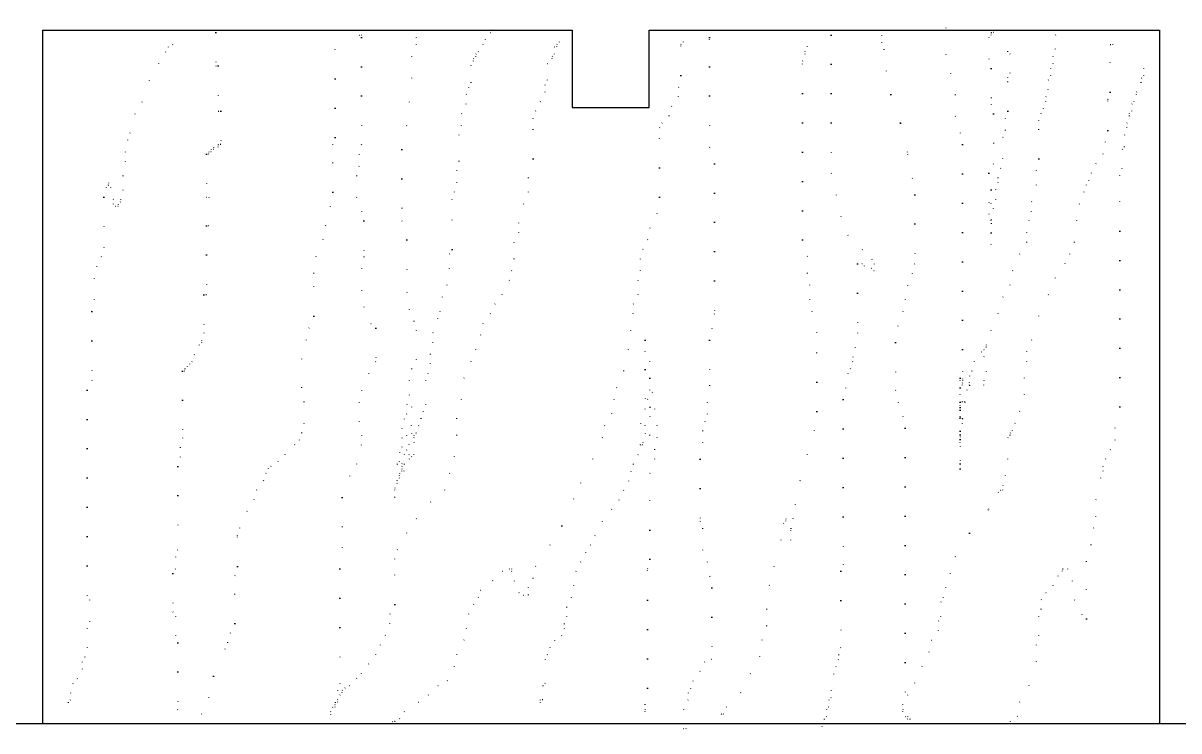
# Model space of a CAD drawing. Extents: x 425 to 4634, y 4027 to 7710.
# Drawn here: x 2586 to 2886, y 5732.3 to 5916.1 of the extents above; entities that cross this region are included whole.
import ezdxf

# ---------------------------------------------------------------- set-up
doc = ezdxf.new("R2010")
doc.units = 0
doc.header["$LTSCALE"] = 10
doc.header["$MEASUREMENT"] = 0
doc.linetypes.add('DOT2', pattern=[0.125, 0, -0.125])
for name, color, linetype in [('4', 4, 'CONTINUOUS'), ('7', 7, 'CONTINUOUS'), ('BH', 3, 'CONTINUOUS')]:
    doc.layers.add(name, color=color, linetype=linetype)

msp = doc.modelspace()

# ---------------------------------------------------------------- linework, layer by layer
at = {"layer": '4'}
msp.add_line((3186.02, 5734.2), (1986.02, 5734.2), dxfattribs=at)
at = {"layer": '7'}
for p, q in [((2591.02, 5914.2), (2728.52, 5914.2)), ((2591.02, 5914.2), (2591.02, 5734.2)), ((2748.52, 5914.2), (2881.02, 5914.2)), ((2881.02, 5914.2), (2881.02, 5734.2))]:
    msp.add_line(p, q, dxfattribs=at)
msp.add_lwpolyline([(2728.52, 5914.2), (2728.52, 5894.2), (2748.52, 5894.2), (2748.52, 5914.2)], dxfattribs=at)
at = {"layer": 'BH', "linetype": 'DOT2', "ltscale": 6}
for p, q in [((2790.21, 5914.22), (2790.21, 5916.07)), ((2636.06, 5913.6), (2636.06, 5904.94)), ((2667.02, 5886.38), (2667.02, 5914.22)), ((2667.02, 5914.22), (2667.63, 5914.22)), ((2667.63, 5914.22), (2667.63, 5914.83)), ((2706.02, 5911.74), (2707.26, 5913.6)), ((2707.26, 5913.6), (2707.87, 5914.22)), ((2707.87, 5914.22), (2708.49, 5914.83)), ((2757.4, 5914.22), (2758.02, 5914.22)), ((2757.4, 5911.12), (2757.4, 5914.22)), ((2758.02, 5914.22), (2758.02, 5914.83)), ((2789.59, 5914.22), (2790.21, 5914.22)), ((2789.59, 5909.89), (2789.59, 5914.22)), ((2825.5, 5914.83), (2825.5, 5908.03)), ((2837.26, 5913.6), (2837.26, 5912.98)), ((2837.88, 5913.6), (2837.26, 5913.6)), ((2837.26, 5913.6), (2837.88, 5913.6)), ((2837.88, 5913.6), (2837.26, 5913.6)), ((2853.98, 5912.98), (2854.6, 5913.6)), ((2624.92, 5910.5), (2623.68, 5909.89)), ((2673.21, 5912.98), (2673.83, 5912.36)), ((2673.83, 5912.98), (2673.21, 5912.98)), ((2673.21, 5912.98), (2673.83, 5912.98)), ((2673.83, 5912.36), (2673.83, 5884.52)), ((2688.06, 5910.5), (2686.83, 5907.41)), ((2688.06, 5912.36), (2688.06, 5910.5)), ((2704.16, 5908.65), (2705.4, 5910.5)), ((2705.4, 5910.5), (2706.02, 5911.74)), ((2724.59, 5910.5), (2725.21, 5911.12)), ((2724.59, 5909.89), (2724.59, 5910.5)), ((2725.21, 5911.12), (2725.83, 5911.74)), ((2756.78, 5910.5), (2757.4, 5911.12)), ((2756.78, 5902.46), (2756.78, 5910.5)), ((2764.21, 5912.36), (2764.21, 5883.9)), ((2764.21, 5911.74), (2764.21, 5912.36)), ((2764.21, 5912.36), (2764.21, 5911.74)), ((2795.79, 5912.98), (2795.79, 5877.1)), ((2808.79, 5912.98), (2808.79, 5911.12)), ((2808.79, 5911.12), (2809.41, 5909.27)), ((2837.26, 5912.98), (2836.65, 5912.36)), ((2836.65, 5912.36), (2836.65, 5906.79)), ((2841.6, 5908.65), (2841.6, 5912.36)), ((2853.98, 5909.27), (2853.98, 5912.98)), ((2868.22, 5898.13), (2868.22, 5910.5)), ((2868.22, 5910.5), (2868.84, 5910.5)), ((2868.84, 5910.5), (2868.84, 5912.36)), ((2623.06, 5908.65), (2621.2, 5905.56)), ((2623.68, 5909.89), (2623.06, 5908.65)), ((2686.83, 5907.41), (2686.83, 5901.84)), ((2702.92, 5906.79), (2703.54, 5907.41)), ((2703.54, 5908.03), (2704.16, 5908.65)), ((2703.54, 5907.41), (2703.54, 5908.03)), ((2723.35, 5907.41), (2723.97, 5908.03)), ((2723.35, 5906.79), (2723.35, 5907.41)), ((2723.97, 5909.89), (2724.59, 5909.89)), ((2723.97, 5908.03), (2723.97, 5909.89)), ((2788.36, 5906.17), (2788.98, 5908.03)), ((2788.98, 5908.65), (2789.59, 5909.89)), ((2788.98, 5908.03), (2788.98, 5908.65)), ((2809.41, 5909.27), (2810.02, 5903.7)), ((2825.5, 5908.03), (2826.74, 5903.08)), ((2842.22, 5908.03), (2841.6, 5908.65)), ((2842.22, 5903.08), (2842.22, 5908.03)), ((2853.36, 5907.41), (2853.98, 5909.27)), ((2853.36, 5905.56), (2853.36, 5907.41)), ((2621.2, 5905.56), (2618.73, 5901.23)), ((2636.06, 5904.94), (2636.68, 5904.94)), ((2636.68, 5904.94), (2636.68, 5893.18)), ((2702.3, 5904.94), (2702.92, 5906.17)), ((2702.3, 5900.61), (2702.3, 5904.94)), ((2702.92, 5906.17), (2702.92, 5906.79)), ((2722.11, 5905.56), (2723.35, 5906.79)), ((2722.11, 5901.23), (2722.11, 5905.56)), ((2788.36, 5859.78), (2788.36, 5906.17)), ((2836.65, 5906.79), (2837.26, 5904.32)), ((2837.26, 5904.32), (2837.26, 5895.04)), ((2852.74, 5904.32), (2853.36, 5905.56)), ((2852.74, 5902.46), (2852.74, 5904.32)), ((2876.89, 5904.32), (2877.51, 5906.17)), ((2876.89, 5902.46), (2876.89, 5904.32)), ((2618.73, 5901.23), (2616.87, 5895.66)), ((2686.83, 5901.84), (2686.21, 5895.66)), ((2721.49, 5899.99), (2722.11, 5901.23)), ((2756.16, 5899.37), (2756.78, 5902.46)), ((2810.02, 5903.7), (2811.26, 5897.51)), ((2826.74, 5903.08), (2827.98, 5897.51)), ((2841.6, 5901.84), (2842.22, 5903.08)), ((2841.6, 5893.18), (2841.6, 5901.84)), ((2852.12, 5901.23), (2852.74, 5902.46)), ((2852.12, 5898.75), (2852.12, 5901.23)), ((2876.27, 5901.84), (2876.89, 5902.46)), ((2876.27, 5900.61), (2876.27, 5901.84)), ((2701.06, 5897.51), (2701.68, 5899.37)), ((2701.68, 5899.37), (2702.3, 5900.61)), ((2720.88, 5897.51), (2721.49, 5898.13)), ((2721.49, 5898.13), (2721.49, 5899.99)), ((2756.16, 5896.9), (2756.16, 5899.37)), ((2851.5, 5896.9), (2852.12, 5898.75)), ((2867.6, 5896.28), (2868.22, 5898.13)), ((2875.03, 5898.13), (2876.27, 5900.61)), ((2875.03, 5897.51), (2875.03, 5898.13)), ((2616.87, 5895.66), (2615.01, 5892.56)), ((2686.21, 5895.66), (2685.59, 5889.47)), ((2699.83, 5892.56), (2701.06, 5895.04)), ((2701.06, 5895.04), (2701.06, 5897.51)), ((2719.02, 5893.18), (2720.26, 5895.66)), ((2720.26, 5895.66), (2720.88, 5897.51)), ((2754.31, 5894.42), (2756.16, 5896.9)), ((2811.26, 5897.51), (2813.74, 5890.09)), ((2827.98, 5897.51), (2827.98, 5891.95)), ((2837.26, 5895.04), (2837.88, 5892.56)), ((2850.88, 5893.8), (2851.5, 5895.66)), ((2851.5, 5895.66), (2851.5, 5896.9)), ((2867.6, 5888.23), (2867.6, 5896.28)), ((2873.79, 5895.04), (2874.41, 5895.66)), ((2873.79, 5893.18), (2873.79, 5895.04)), ((2874.41, 5895.66), (2875.03, 5897.51)), ((2615.01, 5892.56), (2613.77, 5887.62)), ((2636.68, 5893.18), (2637.3, 5893.18)), ((2637.3, 5893.18), (2637.3, 5884.52)), ((2699.83, 5889.47), (2699.83, 5892.56)), ((2718.4, 5891.33), (2719.02, 5893.18)), ((2753.69, 5891.95), (2754.31, 5894.42)), ((2837.88, 5892.56), (2837.88, 5879.57)), ((2840.98, 5891.33), (2841.6, 5893.18)), ((2849.65, 5890.71), (2850.27, 5892.56)), ((2850.27, 5892.56), (2850.88, 5893.8)), ((2873.17, 5892.56), (2873.79, 5893.18)), ((2873.17, 5891.95), (2873.17, 5892.56)), ((2685.59, 5889.47), (2684.35, 5883.29)), ((2699.21, 5887), (2699.83, 5889.47)), ((2718.4, 5880.81), (2718.4, 5891.33)), ((2751.21, 5888.85), (2751.83, 5890.09)), ((2751.83, 5890.09), (2753.69, 5891.95)), ((2813.74, 5890.09), (2815.6, 5882.05)), ((2827.98, 5891.95), (2829.22, 5887.62)), ((2840.98, 5888.23), (2840.98, 5891.33)), ((2849.65, 5880.81), (2849.65, 5890.71)), ((2872.55, 5890.09), (2873.17, 5891.95)), ((2872.55, 5888.85), (2872.55, 5890.09)), ((2613.77, 5887.62), (2613.15, 5885.76)), ((2666.4, 5884.52), (2667.02, 5886.38)), ((2699.21, 5880.19), (2699.21, 5887)), ((2751.21, 5870.91), (2751.21, 5888.85)), ((2829.22, 5887.62), (2829.84, 5884.52)), ((2840.36, 5886.38), (2840.98, 5888.23)), ((2840.36, 5880.81), (2840.36, 5886.38)), ((2866.98, 5885.14), (2867.6, 5888.23)), ((2871.93, 5887), (2872.55, 5888.85)), ((2871.93, 5883.9), (2871.93, 5887)), ((2613.15, 5885.76), (2612.54, 5882.67)), ((2635.44, 5883.29), (2634.82, 5883.29)), ((2634.82, 5883.29), (2634.82, 5882.67)), ((2635.44, 5883.9), (2635.44, 5883.29)), ((2636.68, 5883.9), (2635.44, 5883.9)), ((2636.68, 5884.52), (2636.68, 5883.9)), ((2637.3, 5884.52), (2636.68, 5884.52)), ((2666.4, 5872.15), (2666.4, 5884.52)), ((2673.83, 5884.52), (2673.21, 5882.05)), ((2684.35, 5883.29), (2684.35, 5864.73)), ((2764.21, 5883.9), (2765.45, 5879.57)), ((2829.84, 5884.52), (2829.84, 5817.72)), ((2866.36, 5882.05), (2866.98, 5885.14)), ((2871.31, 5883.29), (2871.93, 5883.9)), ((2871.31, 5878.34), (2871.31, 5883.29)), ((2612.54, 5880.19), (2611.92, 5876.48)), ((2612.54, 5882.67), (2612.54, 5880.19)), ((2633.58, 5882.05), (2633.58, 5870.91)), ((2634.2, 5882.05), (2633.58, 5882.05)), ((2634.2, 5882.67), (2634.2, 5882.05)), ((2634.82, 5882.67), (2634.2, 5882.67)), ((2673.21, 5882.05), (2673.21, 5878.96)), ((2698.59, 5877.72), (2699.21, 5880.19)), ((2717.16, 5875.86), (2718.4, 5880.81)), ((2815.6, 5882.05), (2816.83, 5875.86)), ((2839.74, 5878.34), (2840.36, 5880.81)), ((2849.03, 5877.72), (2849.65, 5880.81)), ((2864.5, 5879.57), (2866.36, 5882.05)), ((2673.21, 5878.96), (2672.59, 5876.48)), ((2698.59, 5874.63), (2698.59, 5877.72)), ((2765.45, 5879.57), (2765.45, 5840.6)), ((2795.79, 5877.1), (2797.02, 5871.53)), ((2837.88, 5879.57), (2836.65, 5877.1)), ((2836.65, 5877.1), (2836.65, 5866.58)), ((2839.12, 5875.86), (2839.74, 5878.34)), ((2849.03, 5874.01), (2849.03, 5877.72)), ((2862.65, 5875.24), (2863.27, 5877.1)), ((2863.27, 5877.1), (2864.5, 5879.57)), ((2870.7, 5876.48), (2871.31, 5878.34)), ((2608.2, 5874.01), (2607.58, 5873.39)), ((2608.2, 5874.63), (2608.2, 5874.01)), ((2608.2, 5874.01), (2608.2, 5874.63)), ((2608.82, 5873.39), (2608.2, 5874.01)), ((2611.92, 5876.48), (2611.92, 5872.77)), ((2672.59, 5876.48), (2672.59, 5870.91)), ((2697.97, 5872.15), (2698.59, 5874.63)), ((2717.16, 5872.15), (2717.16, 5875.86)), ((2816.83, 5875.86), (2817.45, 5871.53)), ((2838.5, 5872.77), (2839.12, 5874.63)), ((2839.12, 5874.63), (2839.12, 5875.86)), ((2847.79, 5869.68), (2849.03, 5874.01)), ((2861.41, 5872.15), (2862.03, 5874.01)), ((2862.03, 5874.01), (2862.65, 5875.24)), ((2870.7, 5816.48), (2870.7, 5876.48)), ((2607.58, 5873.39), (2606.96, 5870.91)), ((2609.44, 5870.3), (2608.82, 5873.39)), ((2611.92, 5872.77), (2611.3, 5870.3)), ((2665.78, 5868.44), (2666.4, 5872.15)), ((2697.35, 5870.3), (2697.97, 5872.15)), ((2715.92, 5869.06), (2717.16, 5872.15)), ((2797.02, 5871.53), (2798.26, 5865.97)), ((2817.45, 5871.53), (2817.45, 5853.59)), ((2837.26, 5872.77), (2837.26, 5858.54)), ((2837.26, 5861.64), (2837.26, 5872.77)), ((2838.5, 5870.3), (2838.5, 5872.77)), ((2860.17, 5869.06), (2861.41, 5872.15)), ((2606.96, 5870.91), (2606.96, 5857.92)), ((2609.44, 5869.06), (2609.44, 5870.3)), ((2610.06, 5868.44), (2609.44, 5869.06)), ((2610.68, 5868.44), (2610.06, 5868.44)), ((2611.3, 5869.68), (2610.68, 5869.06)), ((2610.68, 5869.06), (2610.68, 5868.44)), ((2611.3, 5870.3), (2611.3, 5869.68)), ((2633.58, 5870.91), (2634.2, 5870.91)), ((2634.2, 5870.91), (2634.2, 5863.49)), ((2664.54, 5863.49), (2665.78, 5868.44)), ((2672.59, 5870.91), (2673.83, 5867.2)), ((2697.35, 5857.31), (2697.35, 5870.3)), ((2714.68, 5864.11), (2715.92, 5869.06)), ((2750.59, 5866.58), (2751.21, 5870.91)), ((2837.88, 5867.82), (2838.5, 5870.3)), ((2847.79, 5867.2), (2847.79, 5869.68)), ((2859.55, 5864.73), (2860.17, 5869.06)), ((2673.83, 5867.2), (2674.44, 5864.73)), ((2748.73, 5862.87), (2750.59, 5866.58)), ((2798.26, 5865.97), (2800.12, 5861.02)), ((2836.65, 5866.58), (2837.26, 5864.11)), ((2837.26, 5864.73), (2837.88, 5867.82)), ((2847.17, 5864.73), (2847.79, 5867.2)), ((2633.58, 5863.49), (2633.58, 5845.55)), ((2634.2, 5863.49), (2633.58, 5863.49)), ((2663.92, 5859.78), (2664.54, 5863.49)), ((2674.44, 5864.73), (2674.44, 5855.45)), ((2684.35, 5864.73), (2685.59, 5859.78)), ((2714.68, 5861.64), (2714.68, 5864.11)), ((2748.12, 5859.78), (2748.73, 5862.87)), ((2837.26, 5858.54), (2837.26, 5864.73)), ((2837.26, 5864.11), (2837.26, 5861.64)), ((2846.55, 5861.64), (2847.17, 5864.73)), ((2858.93, 5859.16), (2859.55, 5864.73)), ((2662.06, 5855.45), (2663.92, 5859.78)), ((2685.59, 5859.78), (2685.59, 5846.17)), ((2713.45, 5859.16), (2714.68, 5861.64)), ((2713.45, 5854.83), (2713.45, 5859.16)), ((2746.88, 5857.31), (2748.12, 5859.78)), ((2789.59, 5855.45), (2788.36, 5859.78)), ((2800.12, 5861.02), (2803.83, 5857.31)), ((2844.69, 5856.07), (2846.55, 5859.16)), ((2846.55, 5859.16), (2846.55, 5861.64)), ((2857.69, 5856.07), (2858.93, 5859.16)), ((2606.96, 5857.92), (2606.34, 5855.45)), ((2696.73, 5856.07), (2697.35, 5857.31)), ((2696.73, 5852.36), (2696.73, 5856.07)), ((2746.26, 5854.83), (2746.88, 5857.31)), ((2803.83, 5857.31), (2806.31, 5854.83)), ((2842.84, 5851.74), (2844.69, 5856.07)), ((2856.46, 5853.59), (2857.69, 5856.07)), ((2606.34, 5855.45), (2605.11, 5852.98)), ((2661.44, 5851.12), (2662.06, 5855.45)), ((2674.44, 5855.45), (2673.83, 5852.36)), ((2712.83, 5851.74), (2713.45, 5854.83)), ((2746.26, 5851.74), (2746.26, 5854.83)), ((2789.59, 5851.12), (2789.59, 5855.45)), ((2802.6, 5853.59), (2802.6, 5835.65)), ((2803.83, 5853.59), (2802.6, 5853.59)), ((2804.45, 5852.98), (2803.83, 5853.59)), ((2806.31, 5854.83), (2806.93, 5853.59)), ((2806.93, 5853.59), (2806.93, 5851.74)), ((2817.45, 5853.59), (2816.83, 5851.12)), ((2853.98, 5849.88), (2856.46, 5853.59)), ((2605.11, 5852.98), (2604.49, 5849.88)), ((2661.44, 5839.98), (2661.44, 5851.12)), ((2673.83, 5852.36), (2673.83, 5846.79)), ((2696.11, 5848.03), (2696.73, 5852.36)), ((2712.21, 5849.26), (2712.83, 5851.74)), ((2745.64, 5849.26), (2746.26, 5851.74)), ((2790.21, 5848.03), (2789.59, 5851.12)), ((2806.31, 5852.36), (2804.45, 5852.98)), ((2806.93, 5851.74), (2806.31, 5852.36)), ((2816.83, 5851.12), (2815.6, 5848.03)), ((2842.22, 5848.03), (2842.84, 5851.74)), ((2604.49, 5849.88), (2604.49, 5844.31)), ((2694.87, 5844.93), (2696.11, 5848.03)), ((2710.35, 5845.55), (2712.21, 5849.26)), ((2745.64, 5845.55), (2745.64, 5849.26)), ((2790.21, 5844.31), (2790.21, 5848.03)), ((2815.6, 5848.03), (2814.98, 5844.31)), ((2840.36, 5844.93), (2842.22, 5848.03)), ((2852.12, 5845.55), (2853.98, 5849.88)), ((2604.49, 5844.31), (2603.87, 5841.22)), ((2632.97, 5845.55), (2632.97, 5835.65)), ((2633.58, 5845.55), (2632.97, 5845.55)), ((2673.83, 5846.79), (2674.44, 5842.46)), ((2685.59, 5846.17), (2686.21, 5841.84)), ((2694.26, 5841.22), (2694.87, 5844.93)), ((2708.49, 5843.08), (2710.35, 5845.55)), ((2744.4, 5843.08), (2745.64, 5845.55)), ((2790.83, 5841.22), (2790.21, 5844.31)), ((2814.98, 5844.31), (2814.36, 5841.22)), ((2839.12, 5840.6), (2840.36, 5844.93)), ((2849.65, 5839.98), (2852.12, 5845.55)), ((2603.87, 5841.22), (2603.87, 5823.28)), ((2674.44, 5842.46), (2676.3, 5838.13)), ((2686.21, 5841.84), (2687.45, 5838.75)), ((2693.64, 5839.37), (2694.26, 5841.22)), ((2707.26, 5840.6), (2708.49, 5843.08)), ((2744.4, 5840.6), (2744.4, 5843.08)), ((2792.07, 5835.65), (2790.83, 5841.22)), ((2814.36, 5841.22), (2813.12, 5837.51)), ((2660.21, 5836.89), (2661.44, 5839.98)), ((2676.3, 5838.13), (2677.54, 5836.89)), ((2687.45, 5838.75), (2688.06, 5836.27)), ((2692.4, 5835.65), (2693.64, 5839.37)), ((2704.78, 5835.04), (2705.4, 5838.13)), ((2705.4, 5838.13), (2707.26, 5840.6)), ((2743.78, 5836.27), (2744.4, 5840.6)), ((2765.45, 5840.6), (2764.83, 5836.89)), ((2837.26, 5836.27), (2839.12, 5840.6)), ((2847.79, 5833.8), (2849.65, 5839.98)), ((2632.97, 5835.65), (2632.35, 5833.8)), ((2659.59, 5833.8), (2660.21, 5836.89)), ((2677.54, 5836.89), (2677.54, 5828.23)), ((2688.06, 5836.27), (2688.06, 5828.85)), ((2692.4, 5833.18), (2692.4, 5835.65)), ((2703.54, 5831.32), (2704.78, 5835.04)), ((2743.16, 5831.32), (2743.78, 5836.27)), ((2764.83, 5836.89), (2764.21, 5833.8)), ((2792.07, 5815.24), (2792.07, 5835.65)), ((2802.6, 5835.65), (2801.98, 5831.94)), ((2813.12, 5837.51), (2812.5, 5833.18)), ((2836.03, 5831.94), (2837.26, 5836.27)), ((2631.73, 5832.56), (2630.49, 5830.09)), ((2632.35, 5833.18), (2631.73, 5832.56)), ((2632.35, 5833.8), (2632.35, 5833.18)), ((2658.35, 5828.85), (2659.59, 5833.8)), ((2691.78, 5830.09), (2692.4, 5833.18)), ((2747.5, 5833.8), (2747.5, 5811.53)), ((2747.5, 5830.71), (2747.5, 5833.8)), ((2764.21, 5833.8), (2764.21, 5822.05)), ((2812.5, 5833.18), (2812.5, 5820.81)), ((2836.03, 5832.56), (2836.03, 5825.76)), ((2836.03, 5831.94), (2836.03, 5832.56)), ((2846.55, 5830.71), (2847.79, 5833.8)), ((2630.49, 5830.09), (2629.87, 5828.23)), ((2691.78, 5827.61), (2691.78, 5830.09)), ((2702.3, 5828.23), (2703.54, 5831.32)), ((2741.92, 5825.76), (2743.16, 5831.32)), ((2748.73, 5828.23), (2747.5, 5830.71)), ((2801.98, 5831.94), (2801.36, 5829.47)), ((2801.36, 5829.47), (2801.36, 5828.23)), ((2832.93, 5828.23), (2834.79, 5830.71)), ((2834.79, 5830.71), (2835.41, 5831.32)), ((2835.41, 5829.47), (2836.03, 5831.94)), ((2835.41, 5831.32), (2836.03, 5831.94)), ((2835.41, 5822.05), (2835.41, 5829.47)), ((2846.55, 5828.23), (2846.55, 5830.71)), ((2628.63, 5826.99), (2628.01, 5826.38)), ((2628.01, 5826.38), (2628.01, 5825.76)), ((2629.25, 5827.61), (2628.63, 5826.99)), ((2629.87, 5828.23), (2629.25, 5827.61)), ((2658.35, 5821.43), (2658.35, 5828.85)), ((2677.54, 5828.23), (2675.68, 5825.14)), ((2686.83, 5826.38), (2686.21, 5823.28)), ((2688.06, 5828.85), (2686.83, 5826.38)), ((2691.16, 5825.14), (2691.78, 5827.61)), ((2700.45, 5823.9), (2702.3, 5828.23)), ((2748.73, 5823.9), (2748.73, 5828.23)), ((2800.74, 5826.38), (2800.12, 5825.14)), ((2801.36, 5828.23), (2800.74, 5826.38)), ((2832.31, 5825.76), (2832.93, 5828.23)), ((2845.93, 5823.9), (2846.55, 5828.23)), ((2603.87, 5823.28), (2602.63, 5820.81)), ((2627.39, 5825.76), (2627.39, 5808.44)), ((2628.01, 5825.76), (2627.39, 5825.76)), ((2675.68, 5825.14), (2673.83, 5820.81)), ((2686.21, 5823.28), (2686.21, 5819.57)), ((2690.54, 5823.28), (2691.16, 5825.14)), ((2690.54, 5817.1), (2690.54, 5823.28)), ((2699.83, 5818.33), (2700.45, 5823.9)), ((2740.07, 5821.43), (2741.92, 5825.76)), ((2748.73, 5823.9), (2748.73, 5809.06)), ((2748.73, 5820.81), (2748.73, 5823.9)), ((2749.35, 5820.19), (2748.73, 5823.9)), ((2800.12, 5825.14), (2799.5, 5821.43)), ((2829.22, 5823.9), (2829.22, 5807.2)), ((2829.22, 5800.39), (2829.22, 5823.9)), ((2829.84, 5823.28), (2829.22, 5817.72)), ((2829.84, 5825.76), (2829.84, 5823.28)), ((2829.84, 5822.05), (2829.84, 5825.76)), ((2831.69, 5822.05), (2832.31, 5825.76)), ((2831.69, 5824.52), (2831.69, 5822.05)), ((2831.69, 5822.66), (2831.69, 5824.52)), ((2836.03, 5825.76), (2835.41, 5823.28)), ((2835.41, 5823.28), (2835.41, 5822.05)), ((2845.93, 5819.57), (2845.93, 5823.9)), ((2602.63, 5820.81), (2602.63, 5767.61)), ((2658.97, 5817.72), (2658.35, 5821.43)), ((2673.83, 5820.81), (2673.21, 5817.72)), ((2739.45, 5818.33), (2740.07, 5821.43)), ((2748.12, 5818.33), (2748.73, 5820.81)), ((2749.97, 5815.86), (2749.35, 5820.19)), ((2764.21, 5822.05), (2763.59, 5817.72)), ((2799.5, 5821.43), (2798.88, 5818.33)), ((2812.5, 5820.81), (2813.12, 5817.72)), ((2829.84, 5822.66), (2829.22, 5821.43)), ((2829.22, 5819.57), (2829.84, 5822.05)), ((2829.22, 5821.43), (2829.22, 5801.63)), ((2829.84, 5817.72), (2829.84, 5822.66)), ((2829.84, 5817.72), (2831.07, 5820.81)), ((2830.45, 5817.72), (2831.69, 5822.05)), ((2831.69, 5822.05), (2830.45, 5817.72)), ((2831.07, 5820.81), (2831.69, 5822.66)), ((2658.97, 5812.15), (2658.97, 5817.72)), ((2673.21, 5817.72), (2673.21, 5812.77)), ((2686.21, 5819.57), (2685.59, 5817.1)), ((2685.59, 5817.1), (2685.59, 5814.62)), ((2689.92, 5815.24), (2690.54, 5817.1)), ((2698.59, 5813.39), (2699.83, 5818.33)), ((2738.83, 5814.62), (2739.45, 5818.33)), ((2747.5, 5815.86), (2748.12, 5818.33)), ((2763.59, 5817.72), (2763.59, 5814.62)), ((2798.88, 5818.33), (2798.88, 5775.65)), ((2813.12, 5817.72), (2814.36, 5814)), ((2829.22, 5801.63), (2829.22, 5819.57)), ((2829.22, 5813.39), (2829.84, 5817.72)), ((2829.22, 5817.72), (2829.22, 5800.39)), ((2829.84, 5813.39), (2830.45, 5817.72)), ((2830.45, 5817.72), (2829.84, 5813.39)), ((2844.69, 5815.24), (2845.93, 5819.57)), ((2685.59, 5814.62), (2684.97, 5813.39)), ((2686.83, 5816.48), (2686.83, 5809.67)), ((2686.83, 5811.53), (2686.83, 5816.48)), ((2689.3, 5813.39), (2689.92, 5815.24)), ((2736.97, 5811.53), (2738.83, 5814.62)), ((2747.5, 5811.53), (2747.5, 5815.86)), ((2748.73, 5814), (2747.5, 5809.67)), ((2748.73, 5816.48), (2748.73, 5814)), ((2748.73, 5809.06), (2748.73, 5816.48)), ((2750.59, 5811.53), (2749.97, 5815.86)), ((2763.59, 5814.62), (2762.97, 5812.77)), ((2791.45, 5810.29), (2792.07, 5815.24)), ((2814.36, 5814), (2814.98, 5810.91)), ((2843.46, 5812.15), (2844.69, 5815.24)), ((2869.46, 5810.91), (2870.7, 5816.48)), ((2658.35, 5809.67), (2658.97, 5812.15)), ((2673.21, 5812.77), (2673.83, 5809.06)), ((2684.97, 5813.39), (2684.35, 5810.91)), ((2685.59, 5809.06), (2686.83, 5811.53)), ((2688.06, 5809.67), (2688.68, 5811.53)), ((2688.68, 5811.53), (2689.3, 5813.39)), ((2698.59, 5809.06), (2698.59, 5813.39)), ((2736.35, 5808.44), (2736.97, 5811.53)), ((2746.26, 5812.15), (2746.26, 5806.58)), ((2746.26, 5806.58), (2746.26, 5812.15)), ((2750.59, 5808.44), (2750.59, 5811.53)), ((2762.97, 5812.77), (2762.35, 5810.29)), ((2829.22, 5807.2), (2829.22, 5813.39)), ((2829.84, 5812.15), (2829.84, 5813.39)), ((2829.84, 5813.39), (2829.84, 5812.15)), ((2842.84, 5810.29), (2843.46, 5812.15)), ((2627.39, 5808.44), (2626.77, 5805.96)), ((2657.73, 5807.82), (2658.35, 5809.67)), ((2673.83, 5809.06), (2673.83, 5806.58)), ((2684.35, 5808.44), (2683.73, 5804.72)), ((2684.35, 5810.91), (2684.35, 5808.44)), ((2684.35, 5805.96), (2685.59, 5809.06)), ((2686.83, 5809.67), (2685.59, 5805.34)), ((2686.21, 5806.58), (2687.45, 5808.44)), ((2687.45, 5808.44), (2688.06, 5809.67)), ((2687.45, 5809.06), (2687.45, 5807.2)), ((2687.45, 5804.11), (2687.45, 5809.06)), ((2697.97, 5803.49), (2698.59, 5809.06)), ((2733.88, 5802.87), (2736.35, 5808.44)), ((2747.5, 5809.67), (2746.88, 5807.2)), ((2749.97, 5805.34), (2750.59, 5808.44)), ((2762.35, 5810.29), (2762.35, 5807.2)), ((2789.59, 5804.11), (2791.45, 5810.29)), ((2814.98, 5810.91), (2814.98, 5736.06)), ((2841.6, 5808.44), (2842.22, 5809.06)), ((2841.6, 5802.87), (2841.6, 5808.44)), ((2842.22, 5809.67), (2842.84, 5810.29)), ((2842.22, 5809.06), (2842.22, 5809.67)), ((2869.46, 5807.82), (2869.46, 5810.91)), ((2626.77, 5805.96), (2626.77, 5803.49)), ((2654.01, 5804.11), (2656.49, 5806.58)), ((2656.49, 5806.58), (2657.73, 5807.82)), ((2673.83, 5806.58), (2672.59, 5801.63)), ((2683.73, 5802.25), (2684.35, 5805.96)), ((2684.97, 5804.11), (2686.21, 5806.58)), ((2685.59, 5805.34), (2684.97, 5801.63)), ((2687.45, 5807.2), (2686.21, 5804.11)), ((2746.26, 5806.58), (2745.64, 5804.11)), ((2746.88, 5806.58), (2746.26, 5806.58)), ((2746.88, 5807.2), (2746.88, 5806.58)), ((2749.97, 5802.87), (2749.97, 5805.34)), ((2762.35, 5807.2), (2761.74, 5802.87)), ((2866.98, 5802.87), (2868.22, 5805.34)), ((2868.22, 5805.34), (2869.46, 5807.82)), ((2626.77, 5803.49), (2626.16, 5801.01)), ((2650.3, 5801.01), (2652.16, 5802.25)), ((2652.16, 5802.25), (2654.01, 5804.11)), ((2683.73, 5804.72), (2683.11, 5801.63)), ((2683.73, 5797.92), (2683.73, 5802.25)), ((2684.35, 5801.63), (2684.97, 5804.11)), ((2686.21, 5804.11), (2684.35, 5800.39)), ((2684.35, 5801.01), (2686.21, 5802.87)), ((2686.21, 5802.87), (2686.83, 5803.49)), ((2686.83, 5803.49), (2687.45, 5804.11)), ((2696.73, 5799.16), (2697.97, 5803.49)), ((2730.78, 5796.68), (2733.88, 5802.87)), ((2745.64, 5804.11), (2744.4, 5801.63)), ((2748.73, 5799.16), (2749.97, 5802.87)), ((2761.74, 5802.87), (2761.74, 5786.79)), ((2787.74, 5797.3), (2789.59, 5804.11)), ((2840.98, 5798.54), (2841.6, 5802.87)), ((2866.36, 5801.01), (2866.98, 5802.87)), ((2626.16, 5801.01), (2626.16, 5779.36)), ((2648.44, 5797.3), (2649.06, 5799.16)), ((2649.06, 5799.16), (2649.68, 5800.39)), ((2649.68, 5800.39), (2650.3, 5801.01)), ((2672.59, 5801.63), (2670.73, 5798.54)), ((2683.11, 5801.63), (2683.11, 5796.68)), ((2683.73, 5798.54), (2684.35, 5801.01)), ((2684.35, 5800.39), (2683.73, 5799.16)), ((2683.73, 5799.16), (2683.73, 5797.92)), ((2684.35, 5799.78), (2684.35, 5801.63)), ((2684.97, 5799.78), (2684.35, 5799.78)), ((2684.97, 5801.63), (2684.97, 5799.78)), ((2695.49, 5794.83), (2696.73, 5799.16)), ((2743.78, 5799.78), (2743.16, 5797.3)), ((2744.4, 5801.63), (2743.78, 5799.78)), ((2748.73, 5776.89), (2748.73, 5799.16)), ((2865.74, 5797.92), (2866.36, 5799.78)), ((2866.36, 5799.78), (2866.36, 5801.01)), ((2646.59, 5794.83), (2648.44, 5797.3)), ((2670.73, 5798.54), (2668.87, 5792.97)), ((2682.49, 5794.83), (2683.11, 5797.3)), ((2683.11, 5796.68), (2682.49, 5795.45)), ((2683.11, 5797.3), (2683.73, 5798.54)), ((2725.83, 5785.55), (2730.78, 5796.68)), ((2743.16, 5797.3), (2741.92, 5794.83)), ((2786.5, 5791.12), (2787.74, 5797.3)), ((2840.36, 5796.06), (2840.98, 5798.54)), ((2840.36, 5794.83), (2840.36, 5796.06)), ((2864.5, 5792.35), (2865.74, 5797.92)), ((2645.97, 5792.35), (2646.59, 5794.83)), ((2682.49, 5795.45), (2682.49, 5792.97)), ((2682.49, 5792.97), (2682.49, 5794.83)), ((2691.78, 5791.73), (2695.49, 5794.83)), ((2741.92, 5794.83), (2740.69, 5792.35)), ((2836.65, 5789.88), (2839.12, 5794.21)), ((2839.12, 5794.21), (2839.74, 5794.83)), ((2839.74, 5794.83), (2840.36, 5794.83)), ((2644.11, 5789.26), (2645.97, 5792.35)), ((2668.87, 5792.97), (2668.87, 5779.98)), ((2688.06, 5787.4), (2691.78, 5791.73)), ((2740.69, 5792.35), (2738.83, 5789.88)), ((2785.88, 5787.4), (2786.5, 5791.12)), ((2864.5, 5788.02), (2864.5, 5792.35)), ((2642.25, 5784.93), (2644.11, 5789.26)), ((2685.59, 5783.69), (2688.06, 5787.4)), ((2738.83, 5789.88), (2736.35, 5786.79)), ((2784.02, 5787.4), (2785.26, 5784.93)), ((2784.02, 5786.79), (2784.02, 5787.4)), ((2785.26, 5784.31), (2785.88, 5787.4)), ((2831.69, 5783.69), (2836.65, 5789.88)), ((2863.89, 5784.93), (2864.5, 5788.02)), ((2641.63, 5783.07), (2642.25, 5784.93)), ((2722.73, 5780.6), (2725.83, 5785.55)), ((2736.35, 5786.79), (2734.5, 5783.07)), ((2761.74, 5786.79), (2762.35, 5784.93)), ((2762.35, 5784.93), (2762.35, 5779.36)), ((2782.78, 5781.84), (2783.4, 5786.17)), ((2783.4, 5786.17), (2784.02, 5786.79)), ((2785.26, 5784.93), (2785.26, 5781.84)), ((2785.26, 5781.84), (2785.26, 5784.31)), ((2863.27, 5780.6), (2863.89, 5784.93)), ((2641.63, 5775.03), (2641.63, 5783.07)), ((2683.11, 5779.36), (2685.59, 5783.69)), ((2734.5, 5783.07), (2733.26, 5780.6)), ((2780.93, 5775.03), (2782.78, 5781.84)), ((2827.98, 5777.51), (2831.69, 5783.69)), ((2626.16, 5779.36), (2625.54, 5777.51)), ((2668.87, 5779.98), (2668.25, 5774.41)), ((2682.49, 5776.89), (2683.11, 5779.36)), ((2719.02, 5775.03), (2722.73, 5780.6)), ((2732.02, 5778.74), (2730.78, 5776.27)), ((2733.26, 5780.6), (2732.02, 5778.74)), ((2762.35, 5779.36), (2763.59, 5776.27)), ((2862.03, 5776.27), (2863.27, 5780.6)), ((2625.54, 5777.51), (2625.54, 5774.41)), ((2641.01, 5772.56), (2641.63, 5775.03)), ((2682.49, 5765.14), (2682.49, 5776.89)), ((2718.4, 5771.94), (2719.02, 5775.03)), ((2730.78, 5776.27), (2729.54, 5773.8)), ((2748.12, 5774.41), (2748.73, 5776.89)), ((2763.59, 5776.27), (2764.21, 5772.56)), ((2779.69, 5770.08), (2780.93, 5775.03)), ((2798.88, 5775.65), (2798.26, 5773.8)), ((2826.74, 5773.18), (2827.98, 5777.51)), ((2862.03, 5761.42), (2862.03, 5776.27)), ((2625.54, 5774.41), (2624.92, 5773.18)), ((2624.92, 5773.18), (2624.92, 5763.28)), ((2641.01, 5760.19), (2641.01, 5772.56)), ((2668.25, 5774.41), (2668.25, 5744.72)), ((2707.87, 5771.32), (2710.35, 5773.8)), ((2710.35, 5773.8), (2712.21, 5774.41)), ((2712.21, 5774.41), (2712.83, 5774.41)), ((2712.83, 5774.41), (2712.83, 5773.8)), ((2712.83, 5773.8), (2713.45, 5771.32)), ((2729.54, 5773.8), (2728.92, 5770.08)), ((2748.12, 5743.48), (2748.12, 5774.41)), ((2764.21, 5772.56), (2764.83, 5769.47)), ((2798.26, 5773.8), (2798.26, 5754)), ((2825.5, 5769.47), (2826.74, 5773.18)), ((2853.36, 5770.08), (2854.6, 5772.56)), ((2854.6, 5772.56), (2855.84, 5773.8)), ((2855.84, 5774.41), (2857.08, 5774.41)), ((2855.84, 5773.8), (2855.84, 5774.41)), ((2857.08, 5774.41), (2858.31, 5771.32)), ((2704.78, 5768.85), (2707.87, 5771.32)), ((2713.45, 5771.32), (2714.68, 5768.23)), ((2717.16, 5769.47), (2718.4, 5771.94)), ((2717.16, 5767.61), (2717.16, 5769.47)), ((2728.92, 5770.08), (2728.3, 5766.99)), ((2764.83, 5769.47), (2764.83, 5750.91)), ((2779.07, 5763.9), (2779.69, 5770.08)), ((2824.88, 5766.99), (2825.5, 5769.47)), ((2851.5, 5768.23), (2853.36, 5770.08)), ((2858.31, 5771.32), (2858.93, 5766.37)), ((2602.63, 5767.61), (2603.25, 5766.37)), ((2603.25, 5766.37), (2603.25, 5760.81)), ((2702.92, 5765.14), (2704.16, 5766.99)), ((2704.16, 5766.99), (2704.78, 5768.85)), ((2714.68, 5768.23), (2715.92, 5767.61)), ((2715.92, 5767.61), (2717.16, 5767.61)), ((2728.3, 5766.99), (2727.07, 5764.52)), ((2824.26, 5765.75), (2824.88, 5766.99)), ((2850.27, 5766.37), (2851.5, 5768.23)), ((2850.27, 5763.9), (2850.27, 5766.37)), ((2858.93, 5766.37), (2860.79, 5762.66)), ((2624.92, 5763.28), (2625.54, 5762.04)), ((2681.25, 5762.66), (2682.49, 5765.14)), ((2701.68, 5762.66), (2702.92, 5765.14)), ((2727.07, 5764.52), (2727.07, 5762.04)), ((2779.07, 5759.57), (2779.07, 5763.9)), ((2824.26, 5762.04), (2824.26, 5765.75)), ((2849.65, 5762.04), (2850.27, 5763.9)), ((2603.25, 5760.81), (2602.63, 5758.95)), ((2625.54, 5762.04), (2625.54, 5757.09)), ((2639.78, 5757.71), (2641.01, 5760.19)), ((2680.02, 5757.09), (2681.25, 5760.19)), ((2681.25, 5760.19), (2681.25, 5762.66)), ((2701.06, 5758.95), (2701.68, 5762.66)), ((2727.07, 5762.04), (2726.45, 5760.19)), ((2726.45, 5760.19), (2726.45, 5758.95)), ((2823.64, 5760.81), (2824.26, 5762.04)), ((2823.64, 5758.33), (2823.64, 5760.81)), ((2849.65, 5757.09), (2849.65, 5762.04)), ((2860.79, 5762.66), (2862.03, 5761.42)), ((2602.63, 5758.95), (2602.63, 5754)), ((2625.54, 5757.09), (2626.16, 5755.24)), ((2639.16, 5755.24), (2639.78, 5757.71)), ((2678.78, 5754.62), (2680.02, 5757.09)), ((2700.45, 5755.86), (2701.06, 5758.95)), ((2725.83, 5757.09), (2723.97, 5755.86)), ((2726.45, 5758.95), (2725.83, 5757.09)), ((2777.83, 5755.86), (2779.07, 5759.57)), ((2821.79, 5755.86), (2823.64, 5758.33)), ((2849.03, 5754.62), (2849.65, 5757.09)), ((2602.63, 5754), (2602.01, 5751.53)), ((2626.16, 5755.24), (2626.16, 5737.92)), ((2635.44, 5746.58), (2639.16, 5755.24)), ((2677.54, 5752.14), (2678.78, 5754.62)), ((2698.59, 5752.14), (2700.45, 5755.86)), ((2722.73, 5754), (2722.11, 5752.14)), ((2723.97, 5755.86), (2722.73, 5754)), ((2777.21, 5751.53), (2777.83, 5755.86)), ((2798.26, 5754), (2797.64, 5752.14)), ((2821.17, 5752.76), (2821.79, 5755.86)), ((2849.03, 5750.29), (2849.03, 5754.62)), ((2602.01, 5751.53), (2601.39, 5750.29)), ((2675.68, 5749.67), (2677.54, 5752.14)), ((2697.97, 5749.05), (2698.59, 5752.14)), ((2722.11, 5752.14), (2721.49, 5750.91)), ((2774.74, 5747.2), (2777.21, 5751.53)), ((2797.64, 5752.14), (2797.64, 5750.91)), ((2819.31, 5749.05), (2821.17, 5752.76)), ((2601.39, 5748.43), (2600.15, 5745.96)), ((2601.39, 5750.29), (2601.39, 5748.43)), ((2673.83, 5747.2), (2675.68, 5749.67)), ((2696.11, 5745.34), (2697.97, 5749.05)), ((2721.49, 5750.91), (2721.49, 5744.72)), ((2762.97, 5750.29), (2761.74, 5747.81)), ((2764.83, 5750.91), (2762.97, 5750.29)), ((2797.02, 5749.05), (2796.4, 5747.2)), ((2797.64, 5750.91), (2797.02, 5749.05)), ((2817.45, 5744.72), (2819.31, 5749.05)), ((2847.17, 5744.1), (2849.03, 5750.29)), ((2600.15, 5745.96), (2598.92, 5744.72)), ((2634.2, 5741.01), (2635.44, 5746.58)), ((2670.73, 5744.1), (2672.59, 5745.96)), ((2672.59, 5745.96), (2673.83, 5747.2)), ((2693.64, 5744.1), (2696.11, 5745.34)), ((2759.88, 5745.34), (2759.26, 5743.48)), ((2761.74, 5747.81), (2759.88, 5745.34)), ((2772.26, 5742.25), (2774.74, 5747.2)), ((2796.4, 5747.2), (2796.4, 5743.48)), ((2598.92, 5744.72), (2598.3, 5742.25)), ((2598.3, 5742.25), (2598.3, 5740.39)), ((2668.25, 5744.72), (2667.63, 5742.87)), ((2667.63, 5742.87), (2667.63, 5739.77)), ((2668.25, 5741.63), (2668.87, 5742.25)), ((2668.87, 5742.87), (2669.49, 5743.48)), ((2668.87, 5742.25), (2668.87, 5742.87)), ((2669.49, 5743.48), (2670.73, 5744.1)), ((2691.16, 5741.63), (2693.64, 5744.1)), ((2721.49, 5744.72), (2720.88, 5744.1)), ((2720.88, 5744.1), (2720.88, 5740.39)), ((2747.5, 5739.15), (2748.12, 5743.48)), ((2759.26, 5743.48), (2758.64, 5742.25)), ((2758.64, 5742.25), (2758.64, 5740.39)), ((2768.55, 5738.54), (2772.26, 5742.25)), ((2796.4, 5743.48), (2795.79, 5742.87)), ((2795.79, 5742.87), (2795.79, 5741.01)), ((2815.6, 5741.63), (2817.45, 5744.72)), ((2844.69, 5739.77), (2847.17, 5744.1)), ((2598.3, 5740.39), (2597.68, 5739.77)), ((2597.68, 5739.77), (2597.68, 5736.68)), ((2632.35, 5736.68), (2634.2, 5741.01)), ((2667.02, 5739.15), (2666.4, 5738.54)), ((2667.02, 5738.54), (2667.63, 5740.39)), ((2667.02, 5739.77), (2667.02, 5739.15)), ((2667.63, 5739.77), (2667.02, 5739.77)), ((2667.63, 5740.39), (2668.25, 5741.63)), ((2684.97, 5737.3), (2688.68, 5739.77)), ((2688.68, 5739.77), (2691.16, 5741.63)), ((2720.26, 5739.77), (2719.64, 5739.15)), ((2720.26, 5740.39), (2720.26, 5739.77)), ((2720.88, 5740.39), (2720.26, 5740.39)), ((2747.5, 5737.3), (2747.5, 5739.15)), ((2758.64, 5740.39), (2757.4, 5737.92)), ((2795.79, 5741.01), (2795.17, 5740.39)), ((2795.17, 5740.39), (2795.17, 5738.54)), ((2814.36, 5739.15), (2815.6, 5741.63)), ((2814.36, 5737.3), (2814.36, 5739.15)), ((2844.07, 5736.06), (2844.69, 5739.77)), ((2626.16, 5737.92), (2625.54, 5737.3)), ((2631.73, 5734.21), (2632.35, 5736.68)), ((2665.78, 5737.3), (2667.02, 5738.54)), ((2666.4, 5738.54), (2665.78, 5736.68)), ((2665.78, 5734.21), (2665.78, 5737.3)), ((2665.78, 5736.68), (2665.78, 5734.21)), ((2683.73, 5735.44), (2684.97, 5737.3)), ((2747.5, 5737.92), (2747.5, 5737.3)), ((2747.5, 5737.3), (2747.5, 5737.92)), ((2757.4, 5737.92), (2757.4, 5732.97)), ((2767.31, 5736.68), (2768.55, 5738.54)), ((2767.93, 5736.68), (2767.31, 5736.68)), ((2767.31, 5736.68), (2767.93, 5736.68)), ((2794.55, 5736.06), (2793.93, 5735.44)), ((2795.17, 5738.54), (2794.55, 5737.92)), ((2794.55, 5737.92), (2794.55, 5736.06)), ((2814.36, 5737.92), (2814.36, 5737.3)), ((2814.98, 5736.06), (2815.6, 5736.06)), ((2815.6, 5736.06), (2815.6, 5735.44)), ((2842.22, 5734.21), (2844.07, 5736.06)), ((2681.87, 5734.82), (2682.49, 5734.82)), ((2682.49, 5734.82), (2681.87, 5734.82)), ((2682.49, 5734.82), (2683.73, 5735.44)), ((2793.93, 5734.21), (2793.31, 5733.59)), ((2793.31, 5733.59), (2793.31, 5732.97)), ((2793.93, 5735.44), (2793.93, 5734.21)), ((2815.6, 5735.44), (2816.22, 5735.44)), ((2816.22, 5735.44), (2816.22, 5732.97)), ((2842.22, 5734.82), (2842.22, 5734.21)), ((2842.22, 5734.21), (2842.22, 5734.82)), ((2757.4, 5732.97), (2758.02, 5732.97)), ((2758.02, 5732.97), (2758.02, 5732.35))]:
    msp.add_line(p, q, dxfattribs=at)

doc.saveas('drawing.dxf')
